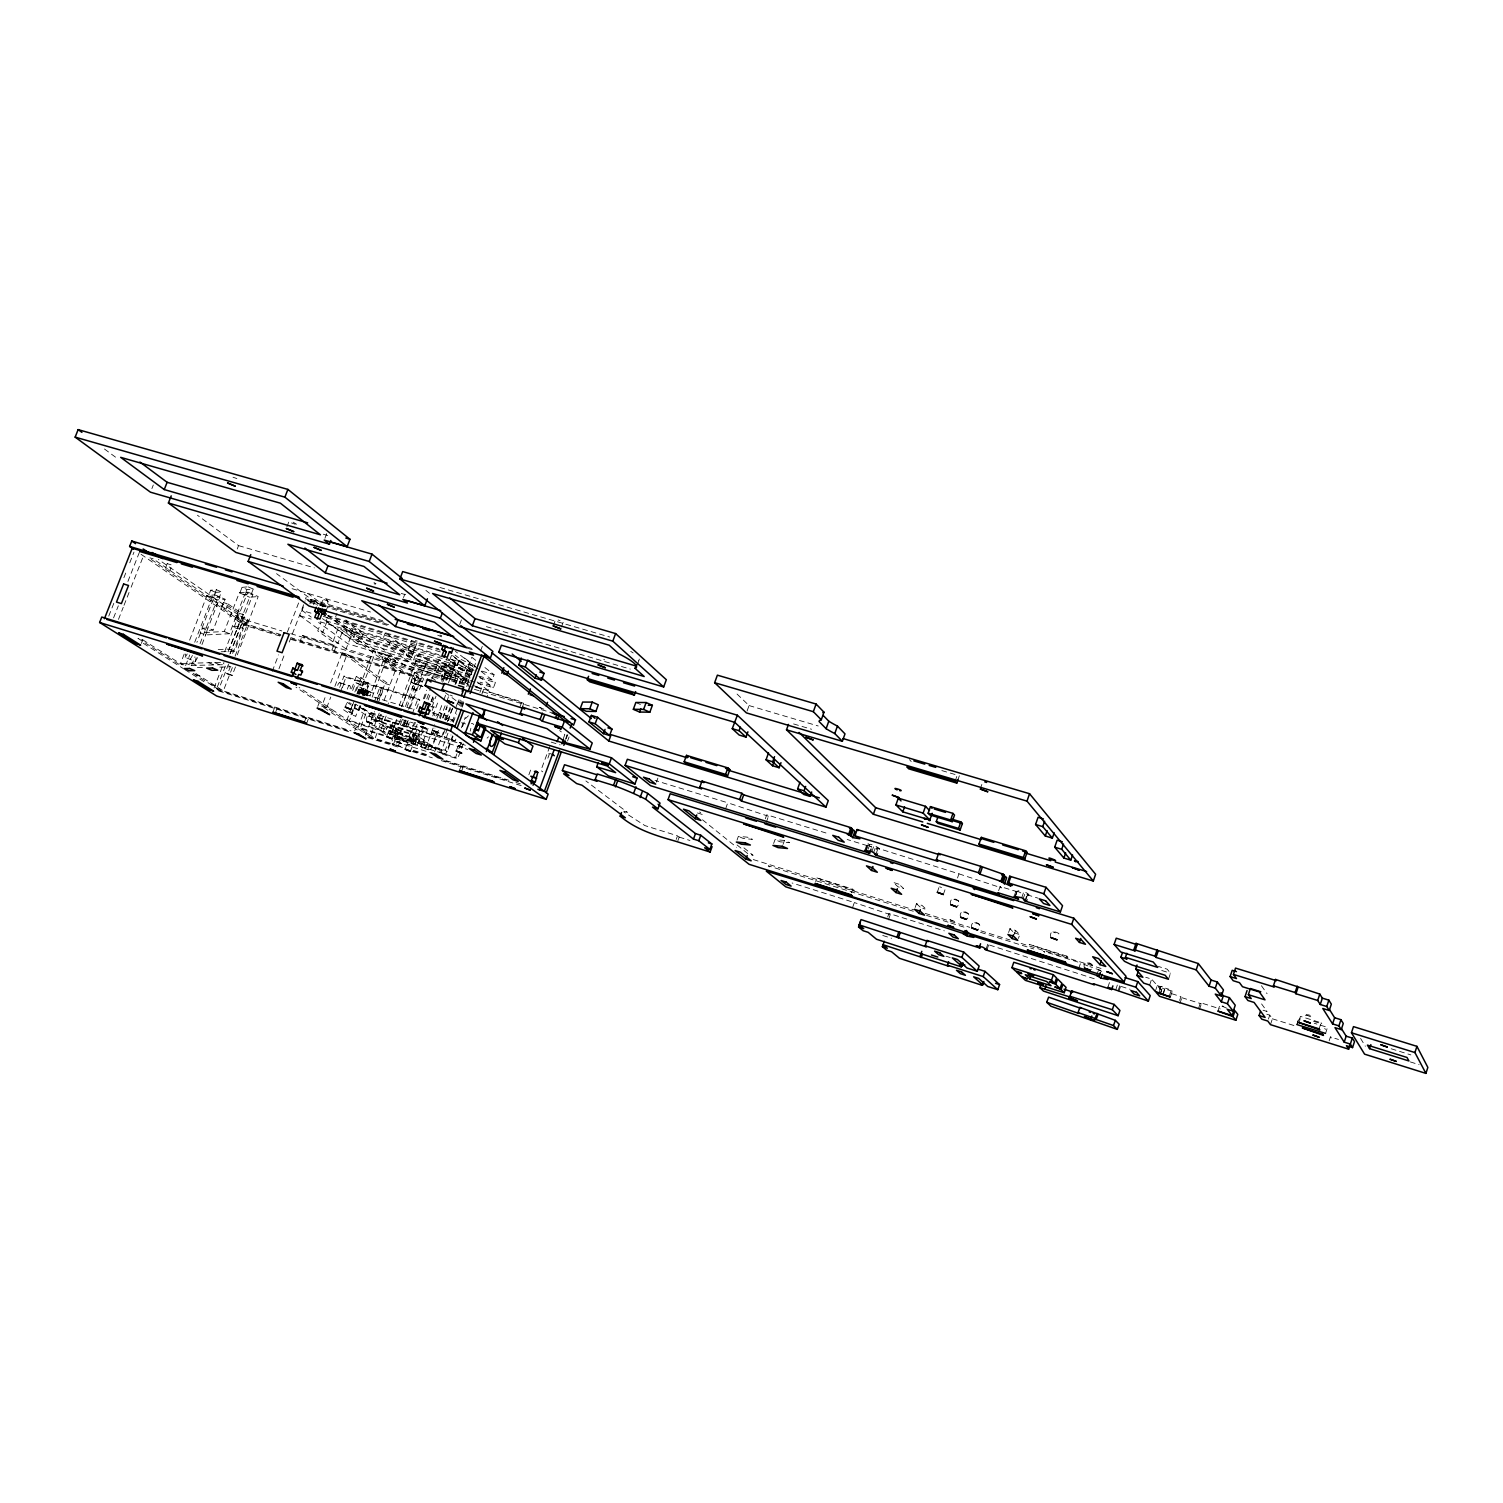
<?xml version="1.0" encoding="UTF-8"?>
<svg xmlns="http://www.w3.org/2000/svg" width="1503" height="1503" viewBox="0 0 1503 1503"><rect width="100%" height="100%" fill="white"/><g stroke="black" fill="none" stroke-linecap="round" stroke-linejoin="round"><path stroke-width="0.75" stroke-dasharray="5 3.75" d="M442.333 736.996L431.323 732.75L442.333 736.996L445.414 728.767M447.255 728.485L444.531 737.259L455.184 740.979L457.494 734.798M442.69 682.306L450.524 661.47L453.511 662.184L455.766 663.387L447.913 684.353M455.766 663.499L450.524 661.564M405.434 706.542L414.264 683.207L414.828 672.348L401.902 706.542M455.184 740.979L444.174 736.733M461.853 742.97L459.43 742.426L463.882 744.417M1306.163 1014.807C1320.461 1021.871 1304.285 1008.626 1304.829 1018.846M192.459 655.458L190.205 659.422L191.013 655.515M197.532 657.619L195.277 661.564L184.944 657.206L185.602 654.012M1319.108 1028.841L1321.099 1022.791L1300.452 1016.366L1298.479 1022.397M1325.552 1033.538L1327.468 1027.376L1314.261 1023.261M1329.122 1040.865L1330.418 1036.938L1338.497 1039.456M1270.448 1024.651L1272.383 1018.79L1269.753 1015.145L1263.76 1013.285M1296.882 1024.445L1298.855 1018.452L1296.957 1024.595M1299.231 1023.505L1300.452 1016.366M1268.438 1019.09L1269.753 1015.145M1198.511 1008.532L1200.446 1002.708L1220.229 1008.908M1199.413 1009.621L1201.348 1003.816L1200.446 1002.708M1217.862 1011.087L1219.835 1005.206L1223.799 1006.446M1163.078 993.539L1165.05 987.696L1160.729 986.344L1158.775 992.187M1163.51 994.009L1165.05 987.696M1168.451 979.261L1170.48 973.211L1167.155 969.172L1158.362 966.448M1169.372 995.869L1171.344 990.026L1165.464 988.185M1170.33 996.977L1172.302 991.153L1171.344 990.026M1179.611 1000.453L1180.926 996.583L1170.123 993.201M1179.911 1003.478L1181.846 997.691L1180.926 996.583M1149.645 985.01L1151.636 979.111L1145.718 977.269M1155.281 991.435L1157.254 985.611L1151.636 979.111M1159.189 992.675L1160.729 986.344M1160.166 993.784L1162.138 987.959L1158.231 986.738L1161.462 990.496M1160.598 994.272L1162.138 987.959M1096.683 975.428L1098.58 969.83L1101.004 970.6L1089.976 966.617M1107.861 987.302L1109.74 981.797M1115.752 989.782L1117.612 984.277M1118.138 990.533L1119.998 985.029M1118.871 991.304L1120.731 985.818M1078.722 968.477L1080.638 962.897L1043.589 951.286L1044.717 952.432M1084.396 968.233C1081.672 958.069 1098.693 963.742 1090.182 970.262M1050.916 937.684C1047.497 924.326 1068.915 938.999 1053.002 931.879M986.118 948.938L987.978 943.527L985.667 942.794M986.983 949.746L988.842 944.354M1014.112 896.352L1016.272 890.077L1018.978 890.903M1015.483 895.788L1017.663 889.494M1015.07 897.366L1017.249 891.11L1016.272 890.077M1008.588 932.518L1009.922 928.685L1015.633 930.47L1019.748 934.584L1018.433 938.417M1021.739 897.723L1023.919 891.411L1027.939 893.665L1028.897 894.68L1026.737 900.955M1023.055 899.113L1025.234 892.82M1024.896 901.048L1027.056 894.773L1026.192 893.853L1028.897 894.68M1025.779 899.94L1027.939 893.665M1014.318 934.321L1015.633 930.47M960.53 917.318C957.806 906.967 974.996 912.809 966.373 919.348M971.802 928.009C969.21 917.788 985.893 923.631 977.551 930.019M998.65 890.659L1000.096 886.488L1018.752 892.218M187.217 653.955L185.113 657.281M937.252 892.369L939.337 886.394M943.339 894.492L945.425 888.517M980.2 789.15L982.117 783.645M957.505 877.996L958.952 873.844L876.775 847.936L874.614 854.099M950.61 904.712C947.961 894.116 965.264 900.184 956.603 906.816M887.691 916.98L888.949 913.429L944.335 930.845M888.405 919.911L890.264 914.594L888.949 913.429M955.119 781.203L957.054 775.698M958.087 779.437L959.365 775.773M915.177 907.455L916.492 903.698L922.034 905.426L926.506 909.54L922.823 908.376M864.807 850.379L866.987 844.216L869.598 845.024L867.419 851.186M865.86 849.721L868.039 843.559L872.059 844.78M865.972 851.431L868.133 845.287L866.987 844.216M851.487 892.838L852.802 889.137L816.937 877.921L815.641 881.585M871.89 851.581L874.07 845.4L878.259 847.673L879.405 848.744L877.226 854.906M852.464 907.85L854.343 902.551L792.119 882.994M873.468 853.046L875.648 846.865M876.08 853.836L878.259 847.673M765.29 818.816L766.737 814.776L829.318 834.015M766.305 822.31L768.465 816.261L766.737 814.776M773.632 843.484L775.003 839.632L784.434 840.459L789.563 842.695L780.132 841.83L775.003 839.632M783.044 844.348L784.434 840.459M725.592 808.821L727.771 802.79L654.989 780.414M737.015 840.139L738.368 836.363L747.386 837.171L752.439 839.332L743.403 838.524L738.368 836.363M676.2 839.407L677.515 835.8L644.919 825.598L623.858 811.977M677.891 840.684L679.187 837.096L677.515 835.8M747.066 711.069L749.058 705.565L735.719 692.77M656.416 782.124L657.882 778.122M637.103 665.397L639.132 659.855M549.779 746.503L540.892 770.494L542.771 771.866M547.862 758.132L549.309 754.205L547.449 752.796L552.465 754.337M563.306 738.706L564.809 734.629L559.642 730.571M565.447 739.344L566.95 735.268L564.809 734.629M566.18 738.856L567.777 734.535M567.57 740.998L569.073 736.94M553.217 625.906L555.302 620.288M561.427 626.995L563.512 621.359M528.868 774.796L530.841 769.442M461.327 772.016L463.3 766.755L461.308 765.365L459.336 770.644M477.804 683.057L493.454 687.773L495.408 682.55L455.409 651.306M519.888 707.124L521.842 701.863L488.813 691.868L486.859 697.091M521.785 708.589L523.739 703.348L521.842 701.863M440.285 718.622L445.921 703.611M446.729 701.469L449.153 695.044M453.981 682.193L456.405 675.768L468.598 685.067L384.092 658.577L369.982 695.682M407.313 721.778L405.735 725.93L407.538 727.17L434.367 735.493L435.945 731.341M456.668 670.094L458.697 671.653L456.762 676.801L454.733 675.26L456.668 670.094L439.984 665.077L438.049 670.225L440.097 671.766L442.032 666.637L439.984 665.077M432.432 730.233L439.44 733.201L432.432 730.233L437.392 731.754L430.666 749.659L422.23 743.853L429.013 725.836M442.558 718.002L447.199 705.677M455.071 684.729L456.649 680.54L448.42 674.283L446.034 680.615M438.444 730.42L432.244 746.972L440.604 752.778L448.326 732.224M443.141 717.964L447.161 707.255M456.01 683.715L458.415 677.308M444.587 719.486L446.072 715.541L439.083 712.535L446.072 715.541M445.301 720.162L450.13 707.293M458.997 683.715L461.421 677.271L468.354 682.587M471.66 674.096A34.663 4.96 20.6 0 1 471.172 674.434A34.851 5.016 20.5 0 1 464.295 670.864L466.268 665.566L459.279 660.155A34.832 5.073 20.5 0 1 459.786 658.765L455.108 655.12M446.391 719.486L450.487 708.552M434.574 752.007L435.889 748.494L429.745 744.229L393.241 732.863L399.516 737.146L397.525 742.407L431.756 753.097M443.46 731.98L437.241 748.532L445.602 754.318L452.535 735.831M447.349 721.647L452.178 708.796M461.834 683.095L463.431 678.811M447.932 720.801L452.685 708.157M462.172 682.888L471.698 657.562M455.634 708.026L457.889 701.995L445.339 692.658M466.869 677.928L464.934 683.038L466.945 684.56L468.861 679.45L466.869 677.928L446.616 671.879L451.858 673.814L450.261 672.893L448.382 678.022L450.393 679.563L452.309 674.452L450.299 672.931M457.438 703.986L459.035 699.759M452.234 721.816L457.814 706.936M458.622 704.813L461.008 698.425M471.172 674.434L473.144 669.154A34.663 5.016 20.6 0 0 473.633 668.816M453.267 722.455L456.442 714.019M459.599 705.583L461.985 699.271M466.719 686.627L469.894 678.172M473.858 667.614L475.436 663.387M480.528 651.043L482.651 645.369M460.632 706.297L463.018 699.928M453.023 736.395L447.293 751.65L445.245 750.222L450.975 734.929M461.628 706.523L464.089 699.966M462.21 707.161L463.845 702.803M461.365 727.79L465.31 717.25M462.473 726.757L465.573 718.509L468.391 715.785M456.198 751.03L459.43 742.426M463.281 743.703L457.607 758.846L455.578 757.437L458.02 750.936M458.828 748.776L461.271 742.275M479.945 692.413L481.58 688.073L471.585 685.049M481.918 693.916L483.553 689.595L481.58 688.073M475.906 686.777L488.193 690.478L490.166 685.236L479.927 682.155M484.924 667.539L494.092 674.753L492.12 679.995L479.833 676.312M394.575 741.355L393.26 744.83L391.175 743.44L392.49 739.964M394.594 734.403L395.909 730.928L402.823 733.84L399.46 742.125L401.526 743.534L402.973 739.72L400.906 738.292M414.077 689.745L412.029 688.261L415.373 680.126L413.325 678.642L411.897 682.437L416.03 684.579L414.077 689.745L418.924 691.23L420.878 686.044L418.849 684.56M416.744 675.824L418.773 677.327L417.458 680.765L415.429 679.281L416.744 675.824L291.714 637.873M407.933 739.476L414.922 744.267L398.427 739.119L394.218 736.245L400.625 719.279M394.707 736.47L396.041 732.938L398.145 734.385L396.153 739.664L391.231 738.142M402.034 720.256L395.627 737.203L412.141 742.35L416.932 729.613M406.843 707.537L415.655 684.222L421.723 677.458M395.909 730.928L397.976 732.337L396.022 737.541L393.918 736.883M423.076 730.514L417.421 745.544L397.262 739.213L404.608 720.012M408.647 709.303L427.228 660.099L418.849 653.749L399.31 705.414M423.489 670.733L425.481 665.472L416.951 659.047L437.148 665.134L445.583 671.522L443.592 676.801L423.489 670.733L414.941 664.326L435.156 670.432L443.592 676.801M402.447 747.705L396.041 744.962L397.356 741.467L399.46 742.125M405.66 719.993L398.276 739.307L415.091 744.549L419.919 731.717M410.357 707.312L421.591 677.289M408.196 720.425L405.848 726.644L404.044 725.404L405.622 721.252M398.107 746.352L399.422 742.877L397.356 741.467M412.31 713.756L417.966 698.745L381.687 687.622L376.013 702.559M407.538 727.17L409.887 720.952M416.575 708.627L419.807 700.06L417.966 698.745M410.845 731.097L417.158 735.493L415.147 740.847L408.816 736.489L410.845 731.097L373.871 719.618M414.396 722.342L407.877 739.664L415.091 744.549M423.376 698.839L426.533 690.215M405.115 749.208L415.448 722.436M424.391 698.688L426.833 692.207M431.718 679.262L439.045 659.836L447.33 666.148L441.675 681.178M412.254 740.735L410.15 739.288L412.16 733.934L414.264 735.38L412.254 740.735L447.293 751.65M417.158 724.39L410.732 741.411L394.218 736.245M426.777 698.876L430.779 688.242M428.148 699.872L430.553 693.503M410.432 751.256L414.415 740.697L409.098 738.649L414.415 740.697M459.636 624.628L461.628 619.33M414.847 744.455L419.732 731.473M430.985 701.638L433.39 695.25M431.192 701.788L433.615 695.382M423.264 726.287L417.233 742.294L425.687 748.118L434.423 724.521M432.3 702.277L433.897 698.068M441.037 679.093L443.423 672.78L451.689 679.037M417.195 745.432L419.187 740.134L410.77 734.309M431.981 706.917L436.02 696.19M469.781 676.275L449.51 660.662L451.539 655.27L471.773 670.958M432.15 710.487L433.653 706.523L435.72 708.026L430.722 706.504M444.813 677.365C458.64 680.239 438.256 680.558 446.786 672.16M448.739 666.956C462.567 669.831 442.107 670.094 450.693 661.752M422.794 747.987L420.727 746.559L422.738 741.261L424.804 742.689L422.794 747.987L429.332 750.035M432.732 715.935L438.895 699.59M449.716 678.849L451.67 673.645M453.643 668.422L455.597 663.218M436.866 718.434L443.009 702.07M443.798 699.966L446.166 693.691M457.156 664.89L459.317 659.103M464.295 670.864L457.288 665.453L459.786 658.765A34.663 5.016 20.6 0 1 473.257 667.125M434.367 735.493L432.601 734.253L434.968 727.997M427.754 749.527L429.745 744.229M439.646 717.946L441.112 714.019M372.124 697.185L386.196 660.118M388.732 655.533L386.759 660.756L381.894 659.272L383.866 654.068L388.732 655.533L395.684 660.662L393.711 665.867L388.864 664.401L390.836 659.197L383.866 654.068M366.6 721.534C365.285 707.068 383.021 713.624 372.143 723.657M417.158 735.493L380.353 724.051L368.78 717.081L369.963 714L355.535 704.099M374.285 702.033L379.94 687.096L343.999 676.087L339.941 686.702M376.163 703.348L381.818 688.43L379.94 687.096M370.32 722.398L365.398 735.362L391.175 743.44M371.128 720.238L374.416 711.595M379.338 698.632L385.069 683.508L342.158 652.772L329.909 684.842M377.892 703.874L383.566 688.956L381.687 687.622M369.963 714L377.046 717.852L375.882 720.933L467.621 749.415M405.848 726.644L379.188 718.378L377.366 717.119L378.944 712.986M379.244 713.061L370.208 736.883L295.978 687.19M384.148 700.116L395.777 669.455L338.419 627.446L332.933 641.8L337.931 643.322L343.435 628.949L400.606 670.92L388.169 703.742M379.188 718.378L380.766 714.244M386.158 715.992L383.697 722.473L378.888 720.989L381.33 714.507M417.026 642.814L411.634 657.093L408.591 656.36L406.223 654.989L411.634 640.71M383.246 716.724L375.036 738.386L299.097 687.472M408.459 649.935L413.644 651.626L408.459 649.935L410.281 644.28L415.692 646.384L410.488 644.58M382.495 725.498L391.118 731.416L427.697 742.801L419.243 736.94L382.495 725.498L380.466 730.834L389.127 736.695M385.426 732.374L383.284 730.928L385.294 725.592L387.436 727.039L385.426 732.374L349.26 721.102L355.553 704.306M413.457 651.438L415.486 646.083M386.647 736.695L390.705 725.987L393.711 726.776L396.078 728.072L392.02 738.781M397.337 739.269L388.713 733.408L393.617 720.482M389.784 734.948L391.118 731.416M396.754 719.392L391.081 734.403L437.937 749.001M401.62 706.542L414.584 672.236L427.247 676.068M391.325 734.497L397.036 719.355M326.696 707.763L330.773 697.054M334.868 686.364L347.118 654.275L342.158 652.772M355.253 632.951L353.224 638.287L358.184 639.771L360.213 634.454L352.886 629.024L350.838 634.379L345.859 632.895L347.907 627.54L355.253 632.951L360.213 634.454M470.007 677.646L356.925 643.509L358.898 638.362L471.98 672.405M340.26 692.263L345.915 677.44L343.999 676.087M471.547 671.334L361.584 638.249L363.557 633.082L345.822 619.931M351.57 688.862L356.343 676.331L361.246 677.834L368.404 682.907L363.67 695.382M345.183 707.18L346.592 703.479M352.679 690.497L355.685 682.625L362.749 685.65L355.685 682.625M354.858 692.019L357.846 684.147M356.474 690.384L361.246 677.834M350.8 709.341L352.904 703.799M351.589 707.8L347.08 719.636L383.284 730.928M352.341 705.809L353.844 701.863M356.85 693.991L373.326 650.667L471.472 680.314M357.376 693.672L359.818 687.247L361.622 687.998L359.987 692.282M357.902 694.029L360.457 687.435M358.653 694.067L361.096 687.622M359.705 705.79L355.76 716.198L350.875 714.676L354.84 704.287M358.785 693.879L363.538 681.404L356.343 676.331M359.442 694.048L375.468 652.246L373.326 650.667M360.758 705.978L359.198 710.092L354.295 708.571L355.854 704.475M359.762 694.236L363.331 683.809L368.536 685.481L364.647 695.739M360.513 693.146L362.261 688.693M361.265 693.165L362.899 688.9L361.622 688.506L362.899 688.9M361.791 693.541L363.651 688.412L365.454 689.182L363.012 695.607M361.791 694.029L363.425 689.764L364.684 690.14L363.068 694.424M362.561 693.071L363.651 688.412M362.317 694.405L363.425 689.764M362.486 695.25L364.928 688.806M363.012 696.096L365.454 689.67L367.258 690.441L365.624 695.213M364.346 694.33L365.454 689.67M359.198 710.092L360.438 705.809M364.327 695.57L368.536 685.481M366.15 695.57L367.765 691.305M403.499 597.612L404.833 594.098M366.901 695.607L368.517 691.324L367.427 695.964M367.239 695.682L368.723 691.775L366.6 690.272M354.689 730.871L356.004 727.377L360.889 728.899M320.797 604.732C326.283 588.575 333.365 611.589 321.041 605.051M332.933 641.8L317.734 630.865L320.928 622.58M325.944 611.157L327.353 607.456L387.624 625.436M356.925 643.509L325.832 620.795L327.861 615.535L438.688 648.714M361.584 638.249L334.944 618.616L336.973 613.356M304.414 722.06L306.387 716.912L308.566 718.34L306.593 723.488M333.91 644.956L331.938 650.085L334.079 651.607L336.052 646.497L333.91 644.956L302.366 635.412L300.412 640.503L302.591 642.044L304.545 636.953L302.366 635.412M317.791 706.316L319.181 702.728L324.16 704.268M325.005 697.674L321.755 706.222L331.656 709.303M472.863 687.359L346.103 648.977L351.965 633.608L328.124 616.08M272.268 671.334L278.6 654.876M287.355 632.143L299.999 599.302M324.93 538.224L327.072 532.682M278.957 668.797L284.518 654.369M289.252 642.044L305.128 600.824M346.103 648.977L300.018 615.76L304.094 605.183M309.881 603.849L311.553 599.49L276.552 573.658M313.657 604.732L315.066 601.068L309.975 599.547L317.715 605.277M272.87 712.178L274.842 707.049L277.059 708.477L275.087 713.606M228.08 603.999L243.336 614.595L241.363 619.687L236.704 618.259L238.676 613.186L223.365 602.571L221.373 607.7L226.07 609.128L228.08 603.999L223.365 602.571M253.237 589.063L251.151 594.455L245.966 592.201L248.051 586.809L253.237 589.063L247.225 589.608L242.039 587.354L239.973 592.708L245.139 594.963L247.225 589.608M229.846 653.993L252.974 594.286L244.482 595.019L229.471 633.721L205.31 634.961L200.2 632.782L214.967 594.887L225.112 599.265L213.125 630.114L207.452 630.433L202.398 628.273L196.893 642.363M225.394 666.111L216.338 689.482L350.913 731.585M230.335 653.354L241.87 623.613L280.892 635.468M228.531 664.044L218.686 689.482L191.369 672.179M232.646 653.429L244.256 623.463L148.271 557.369M279.877 636.013L244.106 625.154L246.06 620.119L158.416 559.473M221.166 651.776L234.543 651.306L243.411 628.442L238.207 626.225L232.251 626.563L237.436 628.78L243.411 628.442M235.464 666.975L232.176 675.429L227.535 674.002L229.997 667.651M235.069 656.21L258.178 596.541L247.77 592.032L239.315 592.764L224.285 631.504L200.2 632.782M232.364 667.595L223.327 690.929L194.112 672.405M237.286 654.857L248.897 624.872L155.034 560.112M286.904 526.82L289.046 521.297L291.206 521.522M185.602 665.604L189.735 654.989M194.695 642.269L212.036 597.743L220.039 597.067L205.31 634.961M216.376 589.702L214.328 594.925L219.419 597.123L221.448 591.881L216.376 589.702L210.702 590.209L208.673 595.432L213.727 597.612L215.756 592.389L221.448 591.881M191.539 665.547L194.939 656.792M200.049 643.66L217.071 599.922L225.112 599.265M237.23 549.027L238.564 545.608L197.419 515.21M201.966 644.524L207.452 630.433M224.605 651.776L247.77 592.032M214.046 688.036L223.928 662.485M228.061 651.851L239.616 622.054L280.873 634.585M218.217 649.503L229.339 649.089L238.207 626.225M237.436 628.78L249.648 597.255L258.178 596.541M183.911 664.89L180.529 663.462L184.662 652.847M189.622 640.128L206.982 595.564L214.967 594.887M141.376 643.397L142.766 639.827L137.919 638.324L181.468 665.904M151.897 488.588L153.306 484.999M108.761 616.117L113.796 603.323M123.885 577.734L126.402 571.328M129.765 562.798L133.974 552.127M113.57 617.883L118.324 605.803M127.905 581.436L139.723 551.469M118.474 619.386L123.227 607.306M124.016 605.296L130.348 589.214M131.137 587.203L143.781 555.077M487.085 738.142L488.456 736.808M196.085 657.656L195.277 661.564M958.651 900.936L952.658 898.85M979.524 924.326L973.775 922.316M328.556 601.369L322.938 599.171M406.223 654.989L411.634 657.093M396.078 728.072L390.705 725.987M242.039 587.354L248.051 586.809M202.398 628.273L208.034 627.935L213.125 630.114M180.529 663.462L220.471 662.428L223.966 663.913M191.163 665.472L225.713 664.645M197.4 667.576L204.107 667.445M219.757 667.107L230.955 666.862L227.46 665.397M968.233 913.655L962.596 911.682M1091.967 964.588L1086.387 962.653M375.205 715.146L369.87 713.08M375.543 584.16L374.097 583.822M417.176 641.067L415.373 640.579M236.854 478.555L233.003 477.24M295.208 524.228L291.507 522.95M325.418 606.855L321.435 605.296M323.295 534.204L327.767 535.5M439.853 587.448L609.711 637.028M238.564 545.608L314.334 567.871M401.226 593.422L405.678 594.737M486.371 626.638L520.113 636.577M529.112 639.226L630.339 669.098M749.058 705.565L818.214 725.987M793.584 723.939L811.564 729.256M941.855 770.588L957.186 775.116M292.07 588.688L370.471 612.003M311.553 599.49L382.683 620.701M384.035 622.28L305.522 598.87L307.645 593.328L328.049 608.433M467.057 647.023L473.783 649.033M308.359 600.561L389.841 625.06M467.527 648.225L473.99 650.16M310.989 602.571L322.206 605.916L319.876 604.187M149.905 557.857L153.174 558.815M481.805 671.089L494.092 674.753M334.944 618.616L440.06 650.085M323.314 616.362L328.349 617.883L322.788 632.387L317.734 630.865M310.989 613.149L302.065 610.462L311.253 617.151M326.602 617.827L440.379 651.926M325.832 620.795L438.876 654.726M363.557 633.082L444.813 657.469M451.069 659.347L475.756 666.768L461.628 655.721M300.018 615.76L311.177 619.104M320.101 621.791L449.51 660.662M351.965 633.608L474.272 670.394M427.228 660.099L447.33 666.148M470.796 675.148L350.011 638.737L322.469 618.597M479.758 677.834L495.408 682.55M442.032 666.637L458.697 671.653M469.594 676.594L416.143 660.475L390.385 641.123L388.375 646.44L414.17 665.679L467.621 681.836M425.481 665.472L445.583 671.522M474.816 682.155L348.057 643.848L318.617 622.486M238.676 613.186L243.336 614.595M390.836 659.197L395.684 660.662M384.092 658.577L466.606 683.546M475.568 687.172L483.553 689.595M304.545 636.953L336.052 646.497M523.739 703.348L488.813 691.868M246.06 620.119L281.831 630.959M290.774 633.665L442.934 679.769M474.403 689.295L550.793 712.46M291.751 638.756L418.773 677.327M291.056 639.414L425.048 680.107M413.325 678.642L415.429 679.281M422.399 681.385L420.295 680.746L422.305 682.249M415.373 680.126L417.458 680.765M411.897 682.437L416.03 684.579M414.264 683.207L422.531 685.725M415.655 684.222L421.836 686.101M420.878 686.044L422.982 686.683L420.953 685.199L423.621 678.792L414.584 672.236M412.029 688.261L418.924 691.23M457.889 701.995L463.563 703.723M385.069 683.508L389.897 684.973L347.118 654.275M363.538 681.404L368.404 682.907M345.915 677.44L381.818 688.43M383.566 688.956L419.807 700.06M551.188 742.125L560.149 744.887M361.622 687.998L359.818 687.247M364.177 688.787L365.454 689.182M365.981 690.046L373.608 693.278L368.723 691.775M339.734 682.7L349.598 685.725A2.874 1.296 -72.8 0 1 349.992 689.257M367.239 690.929L369.043 691.699M868.133 845.287L871.796 847.053L847.204 839.501M876.775 847.936L879.405 848.744M1017.249 891.11L1020.819 892.857M1027.056 894.773L1038.141 898.193M432.977 712.892L437.955 714.432M768.465 816.261L727.771 802.79M447.575 718.415L452.572 719.937M461.59 722.718L465.592 723.958M365.605 694.555L415.429 709.886M402.109 719.542L412.949 722.887M434.48 731.679L439.44 733.201L437.354 731.848M697.448 812.954L702.991 814.682L699.59 811.939M417.439 727.039L368.235 711.802L360.945 706.805M358.879 709.904L354.295 708.571M377.366 717.119L404.044 725.404M405.735 725.93L432.601 734.253M377.046 717.852L468.786 746.315M397.976 732.337L402.823 733.84M1161.744 970.487L1170.48 973.211M371.842 724.972L408.816 736.489M410.15 739.288L445.245 750.222M1313.584 1021.326L1321.832 1023.9L1321.099 1022.791M388.713 733.408L408.929 739.701L417.421 745.544M195.334 674.697L200.031 676.162M402.973 739.72L398.802 737.654M1391.196 1048.775L1410.885 1054.918M439.928 752.289L444.907 753.848M383.472 734.948L358.09 727.02L364.797 709.378L359.912 707.875L366.92 710.844L360.232 728.467L383.472 735.719M420.727 746.559L455.578 757.437M442.37 754.093L457.607 758.846M1263.065 1010.223L1267.085 1011.481L1261.581 1003.929M1014.055 932.818L1019.748 934.584M623.895 811.244L627.371 812.315L585.907 780.94M399.422 742.877L401.526 743.534M210.984 684.598L215.643 686.063M363.144 732.149L368.01 733.671M1272.383 1018.79L1294.703 1025.76M1410.34 1061.926L1419.095 1064.669M216.207 688.712L351.007 730.871M396.041 744.962L402.56 746.991M413.438 750.392L428.674 755.164M446.072 760.612L508.878 780.245M515.961 782.462L520.339 783.833M368.742 737.165L393.26 744.83M413.325 751.105L428.524 755.877M443.742 760.631L506.661 780.32M218.63 690.929L352.209 732.75M367.803 737.616L401.188 748.062M412.329 751.556L432.357 757.831M441.262 760.612L521.428 785.693M1157.254 985.611L1161.161 986.832M753.266 859.547L913.974 909.879M925.134 913.373L969.792 927.351M980.952 930.845L1009.96 939.939M1021.119 943.433L1103.728 969.285M1172.302 991.153L1162.552 988.448M1226.655 1008.175L1219.835 1005.206M679.187 837.096L689.952 840.478M913.298 911.25L768.24 865.803L771.772 868.678M926.524 915.402L948.581 922.316M950.798 922.992L966.222 927.839M980.52 932.311L1033.651 948.957M1087.909 965.959L1080.638 962.897M1101.755 971.408L1098.58 969.83M1181.846 997.691L1201.348 1003.816M989.556 945.068L1096.269 979.392L1095.255 978.303M1121.219 986.475L1130.162 989.275M890.264 914.594L854.343 902.551M882.749 935.467L891.617 938.285M945.969 956.19L950.253 957.543M441.694 636.821L437.711 635.187M351.251 703.517L349.091 702.728M560.093 620.72L558.158 619.969M603.736 659.498L604.694 659.855M439.966 635.093L441.713 635.769M237.436 614.746L234.956 619.987L245.571 624.553L247.206 622.486L247.845 619.217L237.436 614.746L234.956 619.987M247.845 619.217L245.365 624.459M941.517 887.578L939.713 886.751M452.403 696.039L450.374 695.1M293.123 522.18L296.542 524.246M191.651 663.18L196.78 665.341M186.053 663.311L189.453 664.758M214.591 662.579L219.795 664.796M208.767 662.729L213.952 664.927M229.339 649.089L234.543 651.306M224.285 631.504L229.471 633.721M206.982 595.564L217.071 599.922M239.315 592.764L249.648 597.255M210.702 590.209L215.756 592.389M635.844 702.465L642.063 705.208M373.984 582.6L375.938 583.671M143.367 643.34L182.99 668.384M184.963 669.643L204.765 682.174M142.766 639.827L182.258 664.89M232.176 675.429L225.262 672.517L227.535 674.002M323.652 707.481L329.345 711.295M331.242 712.554L357.808 730.308M348.508 711.276L355.76 716.198M343.605 709.773L350.875 714.676M394.049 738.236L396.153 739.664M375.092 727.17L378.324 729.368M394.387 740.265L397.525 742.407M347.118 702.296L368.78 717.081M383.697 722.473L376.783 719.542L378.888 720.989M390.742 728.072L399.253 733.915M141.075 554.306L244.106 625.154M494.337 775.698L496.291 777.07M104.459 449.002L117.61 458.697M307.401 600.261L311.196 603.041M328.199 615.572L409.53 675.392L411.484 670.244L342.872 619.424M315.066 601.068L322.788 606.78M431.474 677.365L436.697 681.254M469.857 682.512L444.963 663.481L446.992 658.126L470.044 675.899M477.146 681.949L488.193 690.478M451.539 659.253L457.795 664.101A34.663 4.96 20.6 0 1 471.717 673.1M452.535 655.515L472.017 670.639M478.875 676.463L493.454 687.773M472.092 657.45L475.756 660.343M702.502 819.793L736.658 847.279M737.071 844.968L747.836 853.666L753.135 855.339L742.426 846.64M425.913 590.378L429.482 593.272M816.937 877.921L854.23 890.377L852.802 889.137M916.492 903.698L920.982 907.812M868.039 843.559L869.598 845.024M1009.922 928.685L1012.684 931.428M958.952 873.844L1001.449 887.897L1000.096 886.488M909.447 759.597L911.213 761.514M1261.43 985.724L1267.067 993.708M1324.744 1028.353L1325.439 1029.442M1330.418 1036.938L1331.113 1037.991M1360.591 1038.404L1365.344 1046.257M639.188 659.066A48.265 7.928 20.3 0 1 638.662 660.493M630.753 651.4A48.265 7.928 20.3 0 1 633.158 652.96M457.288 665.453A34.851 5.016 20.5 0 1 457.795 664.101M473.144 669.154A34.832 5.073 20.5 0 1 466.268 665.566M450.768 721.271A4.791 1.991 -72.8 0 1 453.681 721.327M445.752 719.73A4.791 2.01 -72.8 0 1 448.702 721.853M435.776 716.01A5.73 2.424 -72.8 0 1 439.402 717.232M432.263 713.061A5.73 2.424 -72.8 0 1 434.442 715.691M470.834 728.297A5.749 2.386 -72.8 0 1 470.12 731.172M471.378 723.676A9.187 3.776 -72.8 0 1 473.67 724.578M337.705 685.424A2.874 1.296 -72.8 0 1 340.185 682.926A2.874 1.296 -72.8 0 1 339.49 687.453M342.496 687.66A2.874 1.296 -72.8 0 1 344.657 684.222A2.874 1.296 -72.8 0 1 345.07 687.754M347.437 689.182A2.874 1.296 -72.8 0 1 349.598 685.725M458.265 745.526L463.807 747.667L458.265 745.526M242.791 617.658C240.799 626.789 238.827 617.282 242.791 617.658M539.258 707.368L544.518 709.416L539.258 707.368M415.279 655.327L413.325 660.531L383.284 638.042L385.313 632.725L415.279 655.327M167.209 563.644L165.123 568.961L169.971 570.426L172.056 565.109L167.209 563.644M950.009 919.761L955.551 921.79L950.009 919.761M368.855 716.048L374.209 718.209L368.855 716.048M388.845 731.322L394.049 733.408L388.845 731.322M392.189 743.853L397.262 745.901L392.189 743.853M407.294 743.91L412.423 745.976L407.294 743.91M898.907 884.196L893.214 882.411L897.967 886.77L903.641 888.536L898.907 884.196M1066.886 956.133L1029.217 944.354L1067.994 957.298L1066.886 956.133"/><path stroke-width="1.5" d="M1425.915 1073.386L1414.924 1052.551L1416.934 1046.351L1353.47 1026.624L1351.46 1032.786L1364.592 1054.167L1425.915 1073.386L1427.85 1067.412L1416.934 1046.351M1346.162 1036.168L1352.305 1038.085L1354.504 1041.635L1352.55 1047.591L1350.352 1044.078L1344.208 1042.161L1346.162 1036.168L1341.578 1028.841M1260.397 1011.575L1259.082 1015.54L1261.806 1019.184L1267.799 1021.044L1270.448 1024.651L1348.661 1049.169L1349.957 1045.224M1350.352 1044.078L1352.305 1038.085M1369.552 1048.662L1367.411 1045.111L1407.015 1057.473L1408.931 1060.968L1369.552 1048.662L1370.849 1044.641M1319.803 994.084L1322.339 998.142L1328.859 1000.153L1331.339 1004.154L1329.253 1010.486L1326.773 1006.522L1320.254 1004.492L1317.699 1000.472L1319.803 994.084L1275.54 979.449L1273.436 985.818L1274.281 987.058L1233.437 974.414L1235.541 968.101L1276.385 980.689L1275.54 979.449M1320.254 1004.492L1322.339 998.142M1326.773 1006.522L1328.859 1000.153M1334.626 1017.738L1340.939 1019.692L1343.269 1023.468L1341.258 1029.593L1338.91 1025.873L1332.597 1023.9L1334.626 1017.738L1329.742 1009.941M1338.91 1025.873L1340.939 1019.692M1317.699 1000.472L1295.943 993.746L1295.116 992.525L1297.239 986.137M1295.943 993.746L1298.047 987.377M1235.861 1020.255L1233.024 1016.648L1234.978 1010.767L1237.796 1014.412L1235.861 1020.255L1159.527 996.282L1156.277 992.562L1170.33 996.977L1155.281 991.435L1149.645 985.01L1143.745 983.15L1136.907 975.409L1138.241 971.426M1259.082 1015.54L1265.113 1017.418L1254.066 1002.426L1247.903 1000.51L1245.029 996.639L1247.058 990.552M1245.029 996.639L1251.229 998.574L1248.354 994.667L1250.402 988.523L1260.81 991.755M1211.117 980.069L1217.355 982.004L1223.461 989.932L1221.432 996.019L1215.288 988.147L1209.07 986.212L1211.117 980.069L1198.304 963.555L1136.043 943.358L1133.92 949.614L1135.028 950.911L1137.132 944.654L1136.043 943.358M1215.288 988.147L1217.355 982.004M1223.329 995.775L1229.416 997.673L1235.241 1005.244L1233.268 1011.2L1227.406 1003.703L1221.319 1001.787L1223.329 995.775L1220.924 992.675M1248.354 994.667L1265.019 999.852L1259.345 991.942L1242.493 986.72L1239.505 982.68L1233.174 980.707L1230.112 976.593L1232.216 970.318L1236.462 971.633M1227.406 1003.703L1229.416 997.673M1233.024 1016.648L1217.862 1011.087L1232.159 1015.558L1234.113 1009.678M1209.07 986.212L1196.2 969.867L1198.304 963.555M1039.851 987.64L1043.458 991.078L1118.119 1015.709L1119.904 1010.448L1114.136 1004.417L1071.771 991.003L1069.967 996.282L1070.981 997.297L1039.851 987.64L1041.053 984.146M1136.907 975.409L1142.881 977.269L1135.667 969.022L1137.02 965.001M1137.771 981.591L1150.227 995.587L1148.367 1001.111L1135.873 987.208L1137.771 981.591L1125.033 977.589M1196.2 969.867L1156.014 957.411L1154.962 956.133L1157.085 949.858M1156.014 957.411L1158.137 951.136M1099.971 964.644L1092.681 956.753L1098.58 958.576L1105.795 966.467L1099.971 964.644L1101.286 960.755M1135.873 987.208L1104.01 977.213L1107.88 979.505L1100.891 978.096L1096.683 975.428L1099.106 976.18L1100.365 972.46M1100.891 978.096L1102.169 974.376M1126.837 953.278L1125.446 957.355L1157.723 967.406L1153.214 962.014L1120.674 951.925L1114.118 944.429L1116.241 938.191L1137.132 944.654M1135.667 969.022L1168.451 979.261L1165.107 975.259L1132.135 964.982L1124.507 961.338L1120.881 957.223L1122.253 953.165M966.41 930.451L965.151 934.114L868.095 902.364L766.323 871.158L785.787 886.845L980.125 948.092L976.142 945.8L982.605 947.097L986.983 949.746L984.672 949.032L985.461 949.764L1094.428 984.841L1093.395 983.789L1111.656 989.538L1112.896 985.874M1118.119 1015.709L1112.333 1009.734L1114.136 1004.417M1124.112 982.004L1126.048 976.274L1073.837 918.22L670.169 793.734L668.027 799.615L749.076 864.3L1124.112 982.004L1071.714 924.42L668.027 799.615M1053.34 974.752L1056.553 977.946L1054.711 983.319L1051.48 980.163L1053.34 974.752L1013.792 962.277L1011.932 967.65L1015.333 970.863L1020.631 972.535L1021.739 973.587L1016.441 971.915L1020.988 976.217L1027.338 978.923L1022.078 977.251L1025.384 980.369L1064.256 992.713L1066.059 987.396L1062.94 984.296L1061.118 989.632L1064.256 992.713M1071.714 924.42L1073.837 918.22M1060.066 988.598L1055.764 984.371L1057.605 978.998L1061.888 983.263L1060.066 988.598L1054.768 986.926L1061.118 989.632M788.455 724.408L786.52 729.8L873.375 814.269L1093.32 881.021L1095.612 874.276L1029.555 793.716L843.033 738.555M1079.473 942.437L1075.622 938.248L1081.653 940.126L1085.485 944.297L1079.473 942.437L1080.845 938.417M1046.032 887.315L1062.546 905.689L1060.385 911.983L1043.815 893.759L1046.032 887.315L1009.715 876.211L1007.498 882.637L1012.177 885.511L1009.415 884.666L1010.767 886.094L999.288 880.796L1002.031 881.641L1004.267 875.234L1003.346 874.258L980.745 866.31L938.586 853.422L936.369 859.791L937.853 861.275L854.925 835.856L857.161 829.543L937.834 854.23M1072.578 854.963L1070.794 860.148L1061.719 849.289L1063.523 844.047M1070.794 860.148L1063.899 858.063L1065.665 852.896M1029.724 978.96L1025.271 974.714L1046.708 981.497L1051.029 985.705L1029.724 978.96L1030.926 975.409M1045.919 985.461L1045.073 989.293M963.047 962.878L961.845 966.373L952.244 957.862L957.449 959.515L966.993 968.007L977.326 971.295L979.129 966.053L963.724 952.075L927.013 940.465L925.153 945.782L926.43 946.89L859.171 924.871L861.031 919.592L928.272 941.573L927.013 940.465M1008.4 883.595L1010.636 877.188L1009.715 876.211M1024.764 859.077L1023.355 857.518L1025.685 850.792L981.309 837.378L978.998 844.066L980.482 845.644L1024.764 859.077L1027.075 852.389L1025.685 850.792M984.991 971.37L999.57 984.597L997.804 989.688L983.206 976.574L984.991 971.37L978.284 969.228M1054.204 832.812L1052.363 838.11L1045.28 835.987L1035.586 824.489L1038.066 817.313L1043.439 818.91M884.29 941.273L882.374 946.665L886.62 950.178L891.58 951.756L899.47 958.294L982.117 985.292L983.3 981.91M982.117 985.292L981.046 984.333L982.718 984.878L983.883 981.478M1052.363 838.11L1042.763 826.631L1044.623 821.239M1045.28 835.987L1047.121 830.689M1012.083 938.548L1007.931 934.453L1013.642 936.237L1017.775 940.333L1012.083 938.548L1013.398 934.716M1063.899 858.063L1054.711 847.185L1057.116 840.196L1062.358 841.774M1002.031 881.641L979.937 874.182L978.509 872.717L980.745 866.31M882.374 946.665L887.352 948.243L883.088 944.711L948.618 966.222L947.416 965.189L948.618 961.732M979.937 874.182L982.154 867.776M1099.106 976.18L1041.673 956.847L1042.8 957.993L969.754 935.035L973.812 937.402L967.293 936.106L963.705 934.227L964.982 930.564M966.053 934.96L967.331 931.296M967.293 936.106L968.552 932.461M977.326 971.295L961.864 957.411L963.724 952.075M860.43 921.752L858.57 926.994L863.079 930.714L868.17 932.33L876.493 939.243L961.262 966.842L962.484 963.348M1093.32 881.021L1027 801.137L1029.555 793.716M1001.111 880.683L1003.346 874.258M979.336 947.341L980.576 943.752M1003.046 882.712L1005.263 876.305L1006.634 877.771L1004.417 884.159M952.207 821.671L950.647 819.999L952.958 813.386L930.451 806.623L928.14 813.217L929.756 814.908L952.207 821.671L954.518 815.077L952.958 813.386M919.028 913.429L914.5 909.334L920.061 911.081L924.552 915.158L919.028 913.429L920.324 909.672M960.849 821.878L962.39 823.512L960.098 830.051L958.557 828.416L960.849 821.878L951.925 819.191M920.024 956.453L921.809 951.305M921.245 957.505L922.447 954.067M929.793 819.999L923.124 813.104L925.51 806.322L898.306 798.131L895.92 804.913L902.796 811.845L929.793 819.999L932.161 813.273M895.957 892.538L891.166 888.235L896.878 890.001L901.612 894.323L895.957 892.538L897.291 888.705M960.098 830.051L937.853 823.325L936.275 821.671L937.797 817.331M897.047 936.876L898.907 931.578M898.362 937.985L900.203 932.687M956.81 783.082L955.119 781.203L906.873 766.887L908.639 768.784L956.81 783.082L958.087 779.437M701.694 782.011L627.352 759.259L625.098 765.365L650.592 785.712L869.617 853.216L871.064 849.101M871.515 870.444L866.461 865.86L872.304 867.682L877.339 872.247L871.515 870.444L872.924 866.479M902.796 811.845L904.581 806.81M850.999 827.665L852.088 828.679L849.871 834.973L848.782 833.958L850.999 827.665L743.684 794.843L741.862 793.283L702.014 781.09L699.759 787.271L701.657 788.85L625.098 765.365M852.689 837.584L851.074 836.081L853.291 829.806L854.906 831.328L852.689 837.584L859.866 838.787L854.925 835.856M873.375 814.269L875.685 807.712L799.089 732.431M799.991 782.236L797.623 788.85L803.692 794.448L810.117 796.383L811.676 792.006M837.434 726.081L844.987 733.877L842.356 741.298L834.785 733.558L837.434 726.081A49.355 8.285 19.5 0 1 828.792 721.196L823.156 715.39M825.955 807.111L828.285 800.592L737.372 715.221L501.401 645.219L498.808 652.133L608.79 741.017L825.955 807.111L734.779 722.361L498.808 652.133M745.864 859.171L735.08 850.529L740.434 852.201L751.181 860.824L745.864 859.171L747.179 855.508M768.503 752.947L766.06 759.785L772.542 765.76L779.136 767.751L780.978 762.66M834.785 733.558A49.374 8.154 19.5 0 1 826.124 728.692L819.041 721.496A49.374 8.154 19.5 0 1 821.296 719.787L813.348 711.689L816.091 704.043L717.382 675.166L714.639 682.7L746.409 712.892L842.356 741.298M821.296 719.787L824.001 712.215L816.091 704.043M826.124 728.692L828.792 721.196M810.117 796.383L804.086 790.803L805.664 786.407M737.372 715.221L732.262 728.673L739.213 735.061L746.014 737.09L747.912 731.829M712.084 846.64L710.13 852.051L704.644 847.786L709.886 849.42L711.84 843.972L700.774 835.236L695.476 833.583L658.107 804.199M848.782 833.958L741.449 801.043L739.626 799.483L741.862 793.283M741.449 801.043L743.684 794.843M779.136 767.751L772.692 761.777L774.533 756.648M772.542 765.76L774.364 760.668M695.344 818.722L683.414 809.178L689.013 810.906L700.905 820.45L695.344 818.722L696.753 814.889M709.886 849.42L698.782 840.741L693.484 839.087L695.476 833.583M698.782 840.741L700.774 835.236M746.014 737.09L739.1 730.702L740.378 727.17M727.527 776.055L725.592 774.383L727.922 767.92L686.495 755.37L684.166 761.796L686.157 763.486L727.527 776.055L729.838 769.611L727.922 767.92M647.774 793.434L660.024 803.09L657.938 808.821L645.67 799.22L647.774 793.434C631.861 785.186 614.671 779.324 597.236 773.951L595.113 779.738L597.067 781.222L562.385 770.494L564.508 764.745L597.01 774.778M639.564 712.046L649.841 712.178L652.377 705.302L646.121 702.54L635.844 702.465L633.345 709.303L639.564 712.046L640.804 708.627M645.67 799.22C635.243 794.054 624.572 789.394 613.506 785.43L615.629 779.625M633.345 709.303L643.603 709.416L646.121 702.54M615.441 786.914L617.564 781.109M663.668 686.965L666.336 679.713L615.61 633.571L402.691 571.572L399.892 578.937L458.979 626.394L663.668 686.965L612.811 641.161L399.892 578.937M710.13 852.051L675.542 841.21C655.684 835.593 636.013 829.618 620.175 816.148L621.509 812.522M598.175 762.829L596.71 766.793L608.414 775.867L634.905 784.059L637.084 778.141L611.496 757.794L478.969 717.213M633.89 792.626L636.013 786.821M640.146 797.511L642.251 791.743M609.598 735.512L595.169 723.751L597.555 717.269L591.374 715.409L588.988 721.891L603.492 733.652L609.598 735.512L611.965 729.105L597.555 717.269M482.519 709.51L484.605 710.149L482.331 716.198L465.855 703.892L546.979 728.654L566.8 743.046L589.965 749.133L592.238 742.989L564.508 720.952L522.612 707.18L520.282 713.437L522.537 715.184L441.995 689.614L444.343 683.433L524.866 708.928L522.612 707.18M603.492 733.652L605.051 729.387M635.055 668.328A48.284 7.816 20.3 0 0 618.766 653.767L609.166 645.2L432.601 593.497L472.337 625.755L644.205 676.519L635.055 668.328L636.408 664.645M608.79 741.017L611.101 734.685L687.228 757.775M634.905 784.059L609.279 763.843L611.496 757.794M588.594 676.294L587.297 679.788L589.683 681.798L634.379 695.119L635.656 691.605M1115.376 1020.368L1119.171 1024.238L1117.293 1029.386L1113.479 1025.534L1115.376 1020.368L1079.943 1007.423L1078.027 1012.571L1079.022 1013.529L1046.708 1002.276L1048.624 997.147L1080.92 1008.381L1079.943 1007.423M533.039 785.242L534.373 781.673L531.01 780.621M531.818 781.222L535.2 782.274L537.792 772.392L535.895 771.001L531.63 779.7L531.141 783.871M557.425 719.43L558.74 715.879L553.724 713.474M589.965 749.133L562.178 727.245L564.508 720.952M539.352 789.789L554.025 750.147M557.125 741.749L558.684 737.56M559.548 750.354L544.387 791.367L537.83 789.3M561.953 743.891L563.531 739.57M546.265 792.701L561.389 751.782M563.794 745.319L565.372 740.998M570.163 728.072L571.741 723.77M546.171 799.371L548.144 794.054L452.685 725.179L101.772 617.038L99.63 622.486L216.676 696.021L546.171 799.371L450.543 730.909L99.63 622.486M491.763 652.678L575.517 719.937L573.564 725.216L485.995 655.402M580.233 708.664L582.676 702.07L592.238 702.126L598.307 704.794L595.864 711.445L586.283 711.314L580.233 708.664L589.777 708.777L595.864 711.445M612.811 641.161L615.61 633.571M589.777 708.777L592.238 702.126M1090.558 1019.429L1094.766 1020.443L1084.377 1016.498L1090.558 1019.429L1091.817 1016.009M1113.479 1025.534L1096.138 1019.504L1095.161 1018.527L1097.058 1013.36M1096.138 1019.504L1098.035 1014.337M528.286 694.217L530.315 688.806M541.55 680.126L525.28 666.9L527.835 660.024L544.067 673.363L541.55 680.126L535.106 678.21L536.364 674.828M522.386 738.123L532.983 746.108L530.822 751.932L518.422 742.689L519.888 738.762M562.178 727.245L542.32 721.196L540.084 719.467L542.414 713.192M546.228 705.94L547.543 702.352M542.32 721.196L544.65 714.921M482.858 655.571L556.88 714.413L555.565 717.964L554.757 717.326M476.808 725.498L475.624 728.617L478.424 730.665L480.19 725.987L477.39 723.92M478.461 722.455L474.591 732.788L480.885 737.391L484.736 727.095L478.33 725.122M444.569 684.56L427.397 679.337L425.067 685.518L455.634 708.026L482.501 717.232L484.755 711.201M473.464 742.35L475.023 738.161M482.858 717.213L484.417 713.042M501.777 673.212L503.843 667.67M465.648 734.835L469.03 737.278L480.885 740.941L485.77 727.865M508.39 671.089L507.018 674.772L503.524 673.72M486.333 751.613L492.721 734.497M535.106 678.21L518.76 664.946L521.334 658.089M488.794 751.538L492.251 752.608L498.282 736.432M518.422 742.689L499.917 736.996L501.382 733.069M493.942 754.393L499.503 739.495M462.191 691.324L463.788 687.115L458.434 685.481M461.44 695.532L463.769 689.313M450.543 730.909L452.685 725.179M463.788 697.298L466.118 691.098M461.402 709.341L454.864 726.757L426.777 718.096M467.94 691.925L481.824 654.913M457.044 728.316L463.563 710.938M470.082 693.541L484.755 654.425M250.776 554.626L248.145 561.408L309.036 606.028L473.52 655.176L469.331 651.87L490.335 658.107L492.852 651.4L460.801 625.586M465.085 733.633L472.975 712.554M480.885 740.941L472.468 734.854L479.87 715.09M490.335 658.107L440.341 618.221L442.314 612.999M418.435 711.295L422.944 713.587L418.435 711.295L419.995 707.124L424.522 709.416L426.664 703.742L424.447 702.145L422.305 707.838M443.967 651.024L441.807 649.352L443.366 645.2L445.527 646.891L443.967 651.024L446.278 651.72L444.137 657.356M419.299 715.785L420.727 712.009M441.807 649.352L444.099 650.029L441.976 655.684L447.274 657.281L449.416 651.626L451.727 652.321L453.286 648.169M420.652 712.873L422.211 708.721L419.995 707.124M424.917 714.902L428.656 705.001M424.616 717.438L426.27 713.23L419.769 711.22M429.82 711.051L427.622 709.472L429.764 703.78L424.447 702.145M472.337 625.755L475.023 618.616L449.792 597.95M171.21 495.877L168.411 503.017L235.915 552.446L407.482 603.041L402.823 599.378L424.767 605.803L427.434 598.739M395.477 626.526L361.753 600.749L434.592 622.317L466.794 647.793L395.477 626.526L398.013 619.856L378.531 604.845M424.767 605.803L369.212 561.483L372.011 554.137L329.627 541.831M329.42 544.161L324.216 540.065L347.137 546.66L349.974 539.258L287.9 489.414L78.137 429.614L75.15 437.129L150.469 492.195L329.42 544.161L330.829 540.479M325.287 572.85L287.881 544.236L363.97 566.462L399.742 594.756L325.287 572.85L327.973 565.842L304.865 548.031M292.841 668.065L295.246 669.699L293.667 673.776L291.281 672.16L292.841 668.065L297.462 670.376L299.604 664.796L297.218 663.161L295.076 668.741M317.114 619.217L319.237 613.675L314.653 611.289L316.212 607.212M291.281 672.16L293.498 672.837L292.07 676.557L224.097 655.609M314.653 611.289L316.889 611.965L314.747 617.508L319.914 619.048L322.037 613.506L324.272 614.163L325.832 610.086L323.596 609.429L325.944 611.157M317.001 613.017L318.561 608.94M320.703 612.247L322.093 608.602M302.61 671.954L300.224 670.319L302.366 664.739L297.218 663.161M347.137 546.66L284.894 497.155L287.9 489.414M133.429 549.065L129.615 546.434L131.757 541.024L283.165 586.038M104.421 618.71L132.226 548.219L299.642 598.156M164.259 489.565L120.672 457.344L280.422 503.204L320.44 534.805L164.259 489.565L167.115 482.294L139.929 462.041M1030.025 968.608L1031.471 968.702M648.244 705.264L652.377 705.302M929.38 820.694C933.1 820.375 919.949 816.467 925.303 819.36M1071.883 992.6L1070.437 992.638M899.809 790.747C905.933 791.066 889.081 786.088 897.159 789.883M984.766 781.898L986.663 782.462M75.15 437.129L284.894 497.155M345.803 538.055L349.974 539.258M1036.3 907.624L1039.418 908.714M167.115 482.294L307.683 522.856M168.411 503.017L369.212 561.483M327.973 565.842L387.098 583.183M714.639 682.7L813.348 711.689M475.023 618.616L635.713 665.923M407.219 600.712L440.736 610.594M248.145 561.408L440.341 618.221M913.824 760.894L924.796 764.144M929.173 765.44L935.768 767.375M786.52 729.8L1027 801.137M592.126 673.457L598.833 675.448M607.794 678.116L614.502 680.107M623.463 682.757L634.661 686.082M398.013 619.856L453.718 636.427M395.157 619.349L451.238 636.013M205.366 563.944L216.507 567.251M225.412 569.9L232.101 571.891M407.426 624.046L414.001 626.018M422.775 628.611L429.351 630.584M587.297 679.788L632.068 693.108L634.379 695.119M152.028 552.484L162.737 558.628M129.615 546.434L298.834 596.879M139.723 551.469L176.903 562.573M181.337 563.888L192.422 567.195M236.929 580.477L248.145 583.822M257.126 586.489L293.029 597.217M518.76 664.946L525.28 666.9M732.262 728.673L739.1 730.702M539.765 672.066L544.067 673.363M1035.586 824.489L1042.763 826.631M934.302 809.009L945.537 812.371M766.06 759.785L772.692 761.777M1054.711 847.185L1061.719 849.289M928.14 813.217L950.647 819.999M953.484 820.845L962.39 823.512M895.92 804.913L923.124 813.104M530.014 694.743L533.433 695.776M936.275 821.671L958.557 828.416M993.859 842.338L982.793 838.975L981.309 837.378M1002.726 845.005L1018.226 849.702M1022.641 851.036L1027.075 852.389M875.685 807.712L922.804 821.972M927.295 823.343L981.158 839.632M1026.042 853.216L1050.729 860.693M1055.219 862.046L1086.631 871.552M588.988 721.891L595.169 723.751M607.888 727.865L611.965 729.105M551.826 712.873L556.88 714.413M557.538 714.489L564.283 716.536M571.027 718.584L575.517 719.937M797.623 788.85L804.086 790.803M978.998 844.066L1023.355 857.518M690.666 757.719L701.544 761.025M705.903 762.34L716.781 765.647M725.498 768.296L729.838 769.611M563.362 720.313L569.919 722.304M727.527 770.006L819.323 797.868M684.166 761.796L725.592 774.383M520.282 713.437L540.084 719.467M425.067 685.518L444.381 691.399L441.995 689.614M852.088 828.679L849.439 827.871L850.623 828.998M1004.267 875.234L1001.505 874.389L1002.52 875.46M482.331 716.198L480.246 715.56L482.501 717.232M299.604 664.796L303.042 665.848M426.664 703.742L430.196 704.832M699.759 787.271L739.626 799.483M936.369 859.791L978.509 872.717M1007.498 882.637L1043.815 893.759M849.871 834.973L847.204 834.146L851.074 836.081M609.279 763.843L476.733 723.15L504.97 743.966L530.822 751.932M300.224 670.319L302.46 671.014L300.882 675.11L298.665 674.434L297.218 678.154L317.34 684.353M427.622 709.472L429.914 710.168L428.355 714.338L426.044 713.643M295.246 669.699L297.462 670.376M422.211 708.721L424.522 709.416M632.65 776.769L637.084 778.141M596.71 766.793L615.666 772.636L607.231 766.004L490.729 730.195L499.917 736.996M474.272 729.387L478.424 730.665M1060.385 911.983L1024.896 901.048L1024.013 900.128L1026.737 900.955L1021.739 897.723L1014.112 896.352L1018.658 899.132L997.936 892.744L999.288 894.135L875.648 855.057L874.614 854.099L877.226 854.906L871.89 851.581L864.807 850.379L869.617 853.216M422.662 716.649L427.096 718.021M106.638 619.386L166.551 637.854M168.768 638.55L202.172 648.845M204.37 649.521L219.72 654.256M321.811 685.744L366.525 699.515M368.723 700.191L401.639 710.337M403.837 711.032L414.884 714.432M745.807 817.989L756.46 821.277M764.989 823.907L775.642 827.195M1013.642 900.616L973.211 888.141L974.564 889.513M464.521 732.393L472.468 734.854M476.62 736.057L480.885 737.391M1273.436 985.818L1295.116 992.525M595.113 779.738L613.506 785.43M1230.112 976.593L1236.481 978.566L1233.437 974.414M1133.92 949.614L1154.962 956.133M1329.253 1010.486L1322.79 1008.475L1332.597 1023.9M1114.118 944.429L1135.028 950.911M657.938 808.821L652.471 807.111L693.484 839.087M534.429 771.358L537.792 772.392M1120.881 957.223L1127.006 959.139L1125.446 957.355M530.766 776.168L535.819 777.746M531.592 776.769L536.646 778.347M1341.258 1029.593L1334.983 1027.639L1344.208 1042.161M1351.46 1032.786L1414.924 1052.551M1221.432 996.019L1215.269 994.103L1221.319 1001.787M708.345 842.882L711.84 843.972M620.175 816.148L625.38 817.764L582.018 785.224L576.664 783.57L563.587 773.782L568.998 775.454L562.385 770.494M1352.55 1047.591L1346.444 1045.693L1348.661 1049.169M1233.268 1011.2L1227.237 1009.302L1232.159 1015.558M965.151 934.114L962.803 933.363L963.705 934.227M1148.367 1001.111L1107.861 987.302L1111.656 989.538M1011.932 967.65L1051.48 980.163M1054.711 983.319L1049.357 981.628L1055.764 984.371M1064.03 989.256L1072.785 992.018L1071.771 991.003M925.153 945.782L961.864 957.411M858.57 926.994L863.699 928.629L859.171 924.871M1069.967 996.282L1112.333 1009.734M960.398 963.555L964.87 964.982M931.465 955.025L937.778 957.035M961.845 966.373L960.116 965.828L961.262 966.842M947.416 965.189L983.206 976.574M995.531 983.3L999.57 984.597M997.804 989.688L987.734 986.475L978.716 978.434L973.625 976.818L982.718 984.878M1078.158 861.595L1074.438 860.881L1075.96 861.914M890.452 862.628L892.782 863.474M1089.205 1011.932L1090.502 1012.364M1078.027 1012.571L1095.161 1018.527M1117.293 1029.386L1050.916 1006.24L1046.708 1002.276M1050.973 859.528C1064.218 863.624 1043.946 855.057 1050.165 859.19M295.358 677.59L298.026 678.717M1033.538 969.397L1035.116 970.13M423.433 717.119L424.823 717.72M1093.188 1013.398L1094.409 1013.905M643.603 709.416L649.841 712.178M293.498 672.837L295.903 674.471M131.757 541.024L135.552 543.654M143.18 548.933L148.891 552.879M486.108 748.175L492.251 752.608M316.889 611.965L319.237 613.675M317.603 609.974L325.287 615.629M78.137 429.614L81.913 432.376M318.448 607.888L320.797 609.617M318.749 608.602L326.32 614.182M427.397 679.337L430.985 682.005M481.542 716.349L486.54 720.069M497.512 721.665L502.566 725.461M552.465 754.337L554.325 755.746M444.099 650.029L446.278 651.72M445.658 645.895L447.838 647.586M449.416 651.626L451.576 653.317M450.975 647.474L453.136 649.164M558.74 715.879L564.884 720.782M372.011 554.137L402.409 578.599M512.185 654.012L521.184 661.339M540.967 677.477L591.318 718.547M591.374 715.409L594.981 718.378M702.014 781.09L703.892 782.668M686.495 755.37L688.487 757.061M857.161 829.543L858.232 830.577M938.586 853.422L940.089 854.906M898.306 798.131L901.048 800.93M925.51 806.322L929.512 810.493M930.451 806.623L932.067 808.332M1296.957 1024.595L1325.496 1033.388M822.817 712.629A49.355 8.285 19.5 0 1 824.001 712.215M496.009 735.888A6.444 2.611 -72.8 0 1 493.209 745.356A6.444 2.611 -72.8 0 1 489.846 742.858A6.444 2.611 -72.8 0 1 493.811 734.253M434.536 641.18L441.243 643.791L434.536 641.18M447.481 700.623L453.587 702.991L447.481 700.623M456.198 751.03L461.74 753.172L456.386 751.012M1304.153 1020.875L1310.334 1023.036L1304.153 1020.875M1313.021 1035.097L1319.052 1037.22L1313.021 1035.097M497.568 737.165L503.43 739.438L497.568 737.165M509.799 786.651L515.078 788.68L509.799 786.651M553.217 625.906L560.732 628.855L553.217 625.906M524.923 788.098L530.24 790.146L524.923 788.098M1380.975 1044.829L1387.231 1047.009L1380.975 1044.829M554.757 726.475L561.014 728.917L554.757 726.475M1390.143 1059.258L1396.249 1061.4L1390.143 1059.258M598.138 664.908L605.352 667.727L598.138 664.908M284.123 632.65L276.984 651.156L282.094 652.715L289.234 634.191L284.123 632.65M123.622 583.991L116.483 602.083L121.405 603.586L128.525 585.475L123.622 583.991M601.97 762.979L608.001 765.196L601.97 762.979M805.871 737.24L813.048 739.889L805.871 737.24M892.331 795.2L899.189 797.717L892.331 795.2M921.489 824.865L928.102 827.289L921.489 824.865M980.369 789.037L987.678 791.743L980.369 789.037M886.15 868.208L892.143 870.425L886.15 868.208M937.365 892.294L943.339 894.492L937.365 892.294M227.573 482.97L235.219 486.183L227.573 482.97M950.741 904.656L956.603 906.816L950.741 904.656M1046.501 864.807L1053.171 867.269L1046.501 864.807M960.661 917.262L966.373 919.348L960.661 917.262M948.055 925.36L953.597 927.407L948.055 925.36M1072.297 867.607L1079.041 870.105L1072.297 867.607M286.397 528.549L293.705 531.611L286.397 528.549M971.934 927.952L977.551 930.019L971.934 927.952M1032.617 913.523L1038.705 915.759L1032.617 913.523M1030.269 916.755L1036.337 918.991L1030.269 916.755M314.089 547.411L321.266 550.399L314.089 547.411M1051.067 937.628L1056.966 939.807L1051.067 937.628M366.676 588.237L373.552 591.092L366.676 588.237M1028.259 973.831L1033.557 975.766L1028.259 973.831M387.398 604.338L394.143 607.137L387.398 604.338M1037.822 983L1043.044 984.916L1037.822 983M1084.546 968.176L1090.182 970.262L1084.546 968.176M1106.678 971.614L1112.37 973.7L1106.678 971.614M1068.802 997.673L1077.444 1000.848L1068.802 997.673M291.037 682.625L296.523 684.842L291.037 682.625M345.352 707.143L350.8 709.341L345.352 707.143M366.788 721.496L372.143 723.657L366.788 721.496M418.266 721.947L423.771 724.183L418.266 721.947M420.972 726.513L426.476 728.748L420.972 726.513M386.816 736.677L392.02 738.781L386.816 736.677M390.216 749.076L395.289 751.124L390.216 749.076M405.284 749.189L410.432 751.256L405.284 749.189M189.585 668.478L184.005 668.591L189.115 670.733L194.714 670.62L189.585 668.478M212.487 667.99L206.662 668.121L211.867 670.3L217.71 670.188L212.487 667.99M745.338 842.864L736.338 842.037L741.374 844.198L750.392 845.024L745.338 842.864M782.349 846.283L772.937 845.419L778.066 847.617L787.497 848.5L782.349 846.283M649.24 778.949L643.453 777.183L649.935 782.349L655.684 784.134L649.24 778.949M838.824 837.227L832.756 835.367L838.223 840.309L844.235 842.168L838.824 837.227M1045.637 900.804L1039.287 898.85L1043.589 903.51L1049.902 905.464L1045.637 900.804M200.031 654.369L166.626 644.035L202.548 656.003L200.031 654.369M399.497 716.01L364.384 705.17L401.733 717.589L399.497 716.01M782.03 835.781L743.684 823.926L783.702 837.209L782.03 835.781M1011.519 906.76L971.088 894.247L1012.834 908.094L1011.519 906.76M123.49 634.36L118.587 632.838L135.815 643.679L140.662 645.182L123.49 634.36M283.259 683.809L278.168 682.249L286.134 687.529L291.206 689.107L283.259 683.809M474.366 750.091L469.105 748.475L476.075 753.435L481.298 755.051L474.366 750.091M322.093 709.66L317.114 708.12L329.608 714.658L322.093 709.66M505.064 772.035L499.935 770.419L513.105 779.813L518.216 781.41L505.064 772.035M1319.108 1028.841L1298.479 1022.397L1319.841 1029.931L1319.108 1028.841M435.926 754.374L430.91 752.796L437.918 757.625L442.915 759.184L435.926 754.374M198.02 681.329L193.323 679.863L208.992 689.727L213.67 691.173L198.02 681.329M1322.772 1034.346L1302.293 1027.939L1323.485 1035.417L1322.772 1034.346M358.879 734.159L354.013 732.637L366.018 738.894L358.879 734.159M304.414 722.06L272.87 712.178L306.593 723.488L304.414 722.06M492.364 780.996L459.336 770.644L494.318 782.349L492.364 780.996M850.848 894.68L814.983 883.426L852.276 895.901L850.848 894.68M1064.951 961.826L1027.263 950.009L1066.059 962.972L1064.951 961.826M786.201 882.111L781.053 880.495L785.994 884.497L791.123 886.112L786.201 882.111M954.217 934.979L948.863 933.288L953.015 937.083L958.35 938.755L954.217 934.979M1136.456 992.299L1130.876 990.533L1134.107 994.103L1139.669 995.85L1136.456 992.299M939.788 952.77L934.584 951.117L938.699 954.724L943.884 956.359L939.788 952.77M961.563 971.896L956.49 970.28L960.379 973.681L965.433 975.297L961.563 971.896"/></g></svg>
